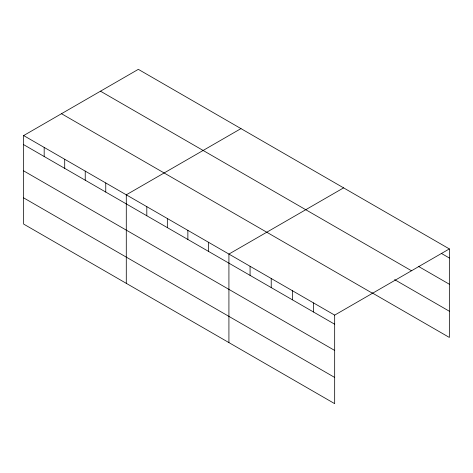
<?xml version="1.0" encoding="UTF-8"?>
<svg xmlns="http://www.w3.org/2000/svg" width="473" height="473" viewBox="0 0 473 473"><rect width="100%" height="100%" fill="white"/><g stroke="black" fill="none" stroke-linecap="round" stroke-linejoin="round"><path stroke-width="0.71" d="M23.65 135.562L334.671 315.124L334.671 403.652L23.65 224.084L23.65 135.562L138.329 69.348L449.35 248.916L449.35 337.438L372.216 292.905M240.97 128.609L126.285 194.817L126.285 283.339M343.605 187.864L228.92 254.072L228.92 342.6M334.671 315.124L449.35 248.916M441.262 253.345L449.35 258.01M418.25 266.269L449.35 284.226M100.489 91.2L411.504 270.763M394.612 279.626L449.35 311.228M61.496 113.709L372.511 293.278M23.65 144.655L334.671 324.224M23.65 170.871L334.671 350.434M23.65 197.874L334.671 377.436M313.522 302.915L313.522 312.014M292.373 290.706L292.373 299.799M271.224 278.496L271.224 287.59M250.069 266.281L250.069 275.381M208.398 242.223L208.398 251.317M187.87 230.369L187.87 239.468M167.341 218.52L167.341 227.614M146.813 206.666L146.813 215.765M105.757 182.968L105.757 192.062M85.235 171.114L85.235 180.213M64.706 159.265L64.706 168.358M44.178 147.41L44.178 156.51"/></g></svg>
